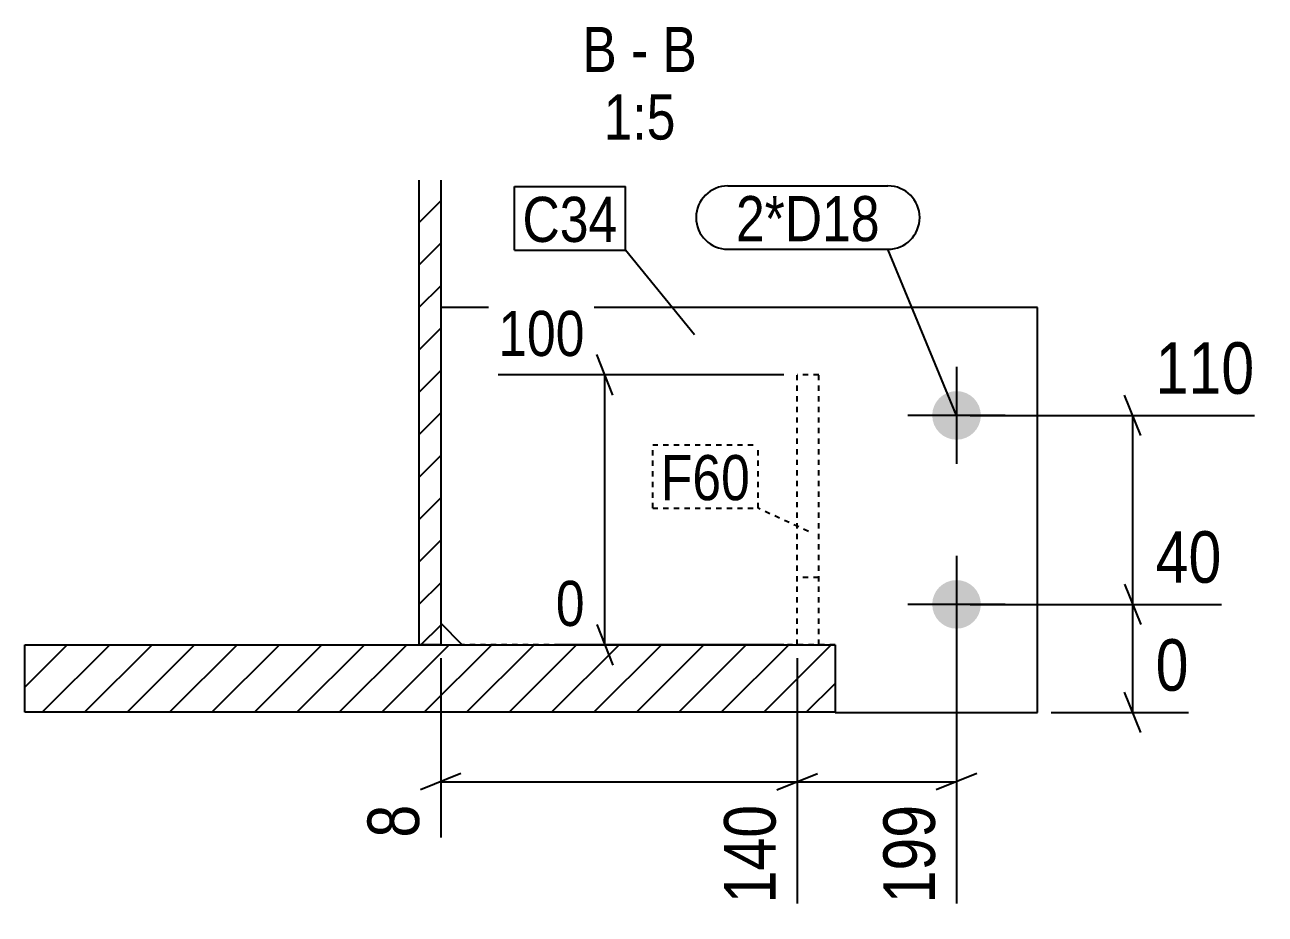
# Model space of a CAD drawing. Header units: millimetres. Extents: x 100 to 51935, y 16 to 3079.
# Drawn here: x 51475.6 to 51934.9, y 16 to 345.5 of the extents above; entities that cross this region are included whole.
import ezdxf

# ---------------------------------------------------------------- set-up
doc = ezdxf.new("R2010")
doc.units = ezdxf.units.MM
doc.linetypes.add('DXK_LINE_DOT2', pattern=[3.9198, 1.9599, -1.9599])
for name, color, linetype in [('MÅLSÆTNING', 7, 'Continuous'), ('STÅL', 7, 'Continuous'), ('TEKST', 7, 'Continuous')]:
    doc.layers.add(name, color=color, linetype=linetype)
doc.styles.add('Arial Narrow', font='ARIALN.TTF', dxfattribs={"height": 0.2})

msp = doc.modelspace()

# ---------------------------------------------------------------- hatches: boundary and pattern name
at = {"layer": 'STÅL', "linetype": 'Continuous'}
h = msp.add_hatch(dxfattribs=at)
h.set_pattern_fill('', scale=3.5, style=0, pattern_type=0)
h.set_pattern_definition([(45, (51621.611, 287.954), (-7.8577, 7.8577), [])])
h.paths.add_polyline_path([(51629.61, 287.95), (51621.61, 287.95), (51621.61, 115.78), (51629.61, 115.78)])
for points in [[(51820.61, 191.77, -1), (51820.61, 209.77, -1)], [(51820.61, 121.77, -1), (51820.61, 139.77, -1)]]:
    msp.add_hatch(color=96, dxfattribs=at).paths.add_polyline_path(points)
h = msp.add_hatch(dxfattribs=at)
h.set_pattern_fill('', scale=3.5, style=0, pattern_type=0)
h.set_pattern_definition([(45, (51475.611, 115.777), (-7.85772, 7.85772), [])])
h.paths.add_polyline_path([(51775.61, 115.78), (51475.61, 115.78), (51475.61, 90.78), (51775.61, 90.78)])

# ---------------------------------------------------------------- linework, layer by layer
at = {"layer": 'MÅLSÆTNING', "color": 7, "linetype": 'Continuous'}
for p, q in [((51693.4, 208.27), (51687.4, 223.27)), ((51756.61, 215.77), (51650.91, 215.77)), ((51690.4, 115.78), (51690.4, 215.77)), ((51888.84, 193.27), (51882.84, 208.27)), ((51825.61, 200.77), (51930.9, 200.77)), ((51885.84, 130.77), (51885.84, 200.77)), ((51882.84, 138.27), (51888.84, 123.27)), ((51882.84, 138.27), (51888.84, 123.27)), ((51825.61, 130.77), (51918.71, 130.77)), ((51825.61, 130.77), (51918.71, 130.77)), ((51885.84, 90.77), (51885.84, 130.77)), ((51820.61, 125.77), (51820.61, 20)), ((51687.4, 123.28), (51693.4, 108.28)), ((51756.61, 115.78), (51672.24, 115.78)), ((51629.61, 110.78), (51629.61, 44.38)), ((51761.61, 110.78), (51761.61, 20)), ((51761.61, 110.78), (51761.61, 20)), ((51888.84, 83.27), (51882.84, 98.27)), ((51855.61, 90.77), (51906.53, 90.77)), ((51637.11, 68.06), (51622.11, 62.06)), ((51629.61, 65.06), (51761.61, 65.06)), ((51754.11, 62.06), (51769.11, 68.06)), ((51754.11, 62.06), (51769.11, 68.06)), ((51761.61, 65.06), (51820.61, 65.06)), ((51828.11, 68.06), (51813.11, 62.06))]:
    msp.add_line(p, q, dxfattribs=at)
at = {"layer": 'STÅL', "color": 2, "linetype": 'Continuous'}
for p, q in [((51621.61, 115.78), (51621.61, 287.95)), ((51629.61, 287.95), (51629.61, 115.78)), ((51475.61, 115.78), (51775.61, 115.78)), ((51475.61, 90.78), (51475.61, 115.78)), ((51629.61, 115.78), (51621.61, 115.78)), ((51775.61, 115.78), (51775.61, 90.78)), ((51775.61, 90.78), (51475.61, 90.78))]:
    msp.add_line(p, q, dxfattribs=at)
at = {"layer": 'STÅL', "color": 4, "linetype": 'Continuous'}
for p, q in [((51850.61, 240.77), (51629.61, 240.77)), ((51850.61, 90.77), (51850.61, 240.77)), ((51637.61, 115.77), (51629.61, 123.77)), ((51775.61, 90.77), (51850.61, 90.77))]:
    msp.add_line(p, q, dxfattribs=at)
at = {"layer": 'STÅL', "color": 30, "linetype": 'DXK_LINE_DOT2'}
for p, q in [((51629.61, 240.77), (51629.61, 123.77)), ((51769.61, 215.77), (51761.61, 215.77)), ((51761.61, 115.77), (51761.61, 215.77)), ((51769.61, 115.77), (51769.61, 215.77)), ((51769.61, 140.77), (51761.61, 140.77)), ((51775.61, 115.77), (51637.61, 115.77)), ((51761.61, 115.78), (51769.61, 115.78)), ((51775.61, 115.77), (51775.61, 90.77))]:
    msp.add_line(p, q, dxfattribs=at)
at = {"layer": 'STÅL', "color": 96, "linetype": 'Continuous'}
for p, q in [((51820.61, 218.77), (51820.61, 182.77)), ((51838.61, 200.77), (51802.61, 200.77)), ((51820.61, 148.77), (51820.61, 112.77)), ((51838.61, 130.77), (51802.61, 130.77))]:
    msp.add_line(p, q, dxfattribs=at)
at = {"layer": 'TEKST', "color": 7, "linetype": 'Continuous'}
for p, q in [((51656.89, 285.53), (51698.06, 285.53)), ((51656.89, 262.03), (51656.89, 285.53)), ((51698.06, 262.03), (51698.06, 285.53)), ((51735.94, 285.8), (51795.22, 285.8)), ((51656.89, 262.03), (51698.06, 262.03)), ((51723.62, 230.61), (51698.06, 262.03)), ((51735.94, 262.3), (51795.22, 262.3)), ((51820.61, 200.77), (51795.22, 262.3))]:
    msp.add_line(p, q, dxfattribs=at)
at = {"layer": 'TEKST', "color": 7, "linetype": 'DXK_LINE_DOT2'}
for p, q in [((51708.1, 189.86), (51747.14, 189.86)), ((51708.1, 166.36), (51708.1, 189.86)), ((51747.14, 166.36), (51747.14, 189.86)), ((51708.1, 166.36), (51747.14, 166.36)), ((51765.76, 157.79), (51747.14, 166.36))]:
    msp.add_line(p, q, dxfattribs=at)
at = {"layer": 'TEKST', "color": 7, "linetype": 'Continuous'}
for centre, start, end in [((51735.94, 274.05), 90, 270), ((51795.22, 274.05), 270, 90)]:
    msp.add_arc(centre, 11.75, start, end, dxfattribs=at)

# ---------------------------------------------------------------- wipeouts: each hides what was drawn before it
at = {"color": 0, "linetype": 'Continuous'}
for points in [[(51694.82, 327.95), (51694.82, 345.45), (51682.04, 345.45), (51682.04, 327.95)], [(51706.44, 327.95), (51706.44, 345.45), (51700.07, 345.45), (51700.07, 327.95)], [(51724.48, 327.95), (51724.48, 345.45), (51711.69, 345.45), (51711.69, 327.95)], [(51716.59, 302.95), (51716.59, 320.45), (51689.93, 320.45), (51689.93, 302.95)]]:
    msp.add_wipeout(points, dxfattribs=at).dxf.layer = 'TEKST'
at = {"color": 0}
for points in [[(51695.06, 265.03), (51695.06, 282.53), (51659.89, 282.53), (51659.89, 265.03)], [(51792.22, 265.3), (51792.22, 282.8), (51738.94, 282.8), (51738.94, 265.3)], [(51744.14, 169.36), (51744.14, 186.86), (51711.1, 186.86), (51711.1, 169.36)]]:
    msp.add_wipeout(points, dxfattribs=at).dxf.layer = 'TEKST'

# ---------------------------------------------------------------- next in the draw order: texts
at = {"layer": 'TEKST', "color": 3, "linetype": 'Continuous', "style": 'Arial Narrow'}
for s, height, p in [('B', 16.7, (51682.04, 327.95)), ('B', 16.7, (51711.69, 327.95)), ('-', 16.7, (51700.07, 327.95)), ('1:5', 16.702, (51689.93, 302.95))]:
    msp.add_text(s, height=height, dxfattribs=at).set_placement(p)

# ---------------------------------------------------------------- next in the draw order: wipeouts: each hides what was drawn before it
at = {"color": 0, "linetype": 'Continuous'}
for points in [[(51686.4, 219.27), (51686.4, 243.77), (51647.41, 243.77), (51647.41, 219.27)], [(51934.9, 204.77), (51934.9, 232.77), (51890.34, 232.77), (51890.34, 204.77)], [(51922.71, 134.77), (51922.71, 162.77), (51890.34, 162.77), (51890.34, 134.77)], [(51686.4, 119.28), (51686.4, 143.78), (51668.74, 143.78), (51668.74, 119.28)], [(51910.53, 94.77), (51910.53, 122.77), (51890.34, 122.77), (51890.34, 94.77)], [(51625.61, 60.56), (51597.61, 60.56), (51597.61, 40.37), (51625.61, 40.38)], [(51757.61, 60.56), (51729.61, 60.56), (51729.61, 16), (51757.61, 16)], [(51816.61, 60.56), (51788.61, 60.56), (51788.61, 16), (51816.61, 16)]]:
    msp.add_wipeout(points, dxfattribs=at).dxf.layer = 'MÅLSÆTNING'
at = {"color": 0}
for points in [[(51695.06, 265.03), (51695.06, 282.53), (51659.89, 282.53), (51659.89, 265.03)], [(51792.22, 265.3), (51792.22, 282.8), (51738.94, 282.8), (51738.94, 265.3)], [(51744.14, 169.36), (51744.14, 186.86), (51711.1, 186.86), (51711.1, 169.36)]]:
    msp.add_wipeout(points, dxfattribs=at).dxf.layer = 'TEKST'

# ---------------------------------------------------------------- next in the draw order: texts
at = {"layer": 'MÅLSÆTNING', "color": 3, "linetype": 'Continuous', "style": 'Arial Narrow'}
for s, height, p in [('100', 16.702, (51650.91, 222.77)), ('110', 19.089, (51894.34, 208.77)), ('40', 19.089, (51894.34, 138.77)), ('0', 16.7, (51672.24, 122.78)), ('0', 19.09, (51894.34, 98.77))]:
    msp.add_text(s, height=height, dxfattribs=at).set_placement(p)
for s, height, p in [('8', 19.09, (51621.61, 44.38)), ('140', 19.089, (51753.61, 20)), ('199', 19.089, (51812.61, 20))]:
    msp.add_text(s, height=height, rotation=90.0002, dxfattribs=at).set_placement(p)
at = {"layer": 'TEKST', "color": 3, "style": 'Arial Narrow'}
for s, p in [('C34', (51659.89, 265.03)), ('2*D18', (51738.94, 265.3)), ('F60', (51711.1, 169.36))]:
    msp.add_text(s, height=16.702, dxfattribs=at).set_placement(p)

doc.saveas('drawing.dxf')
